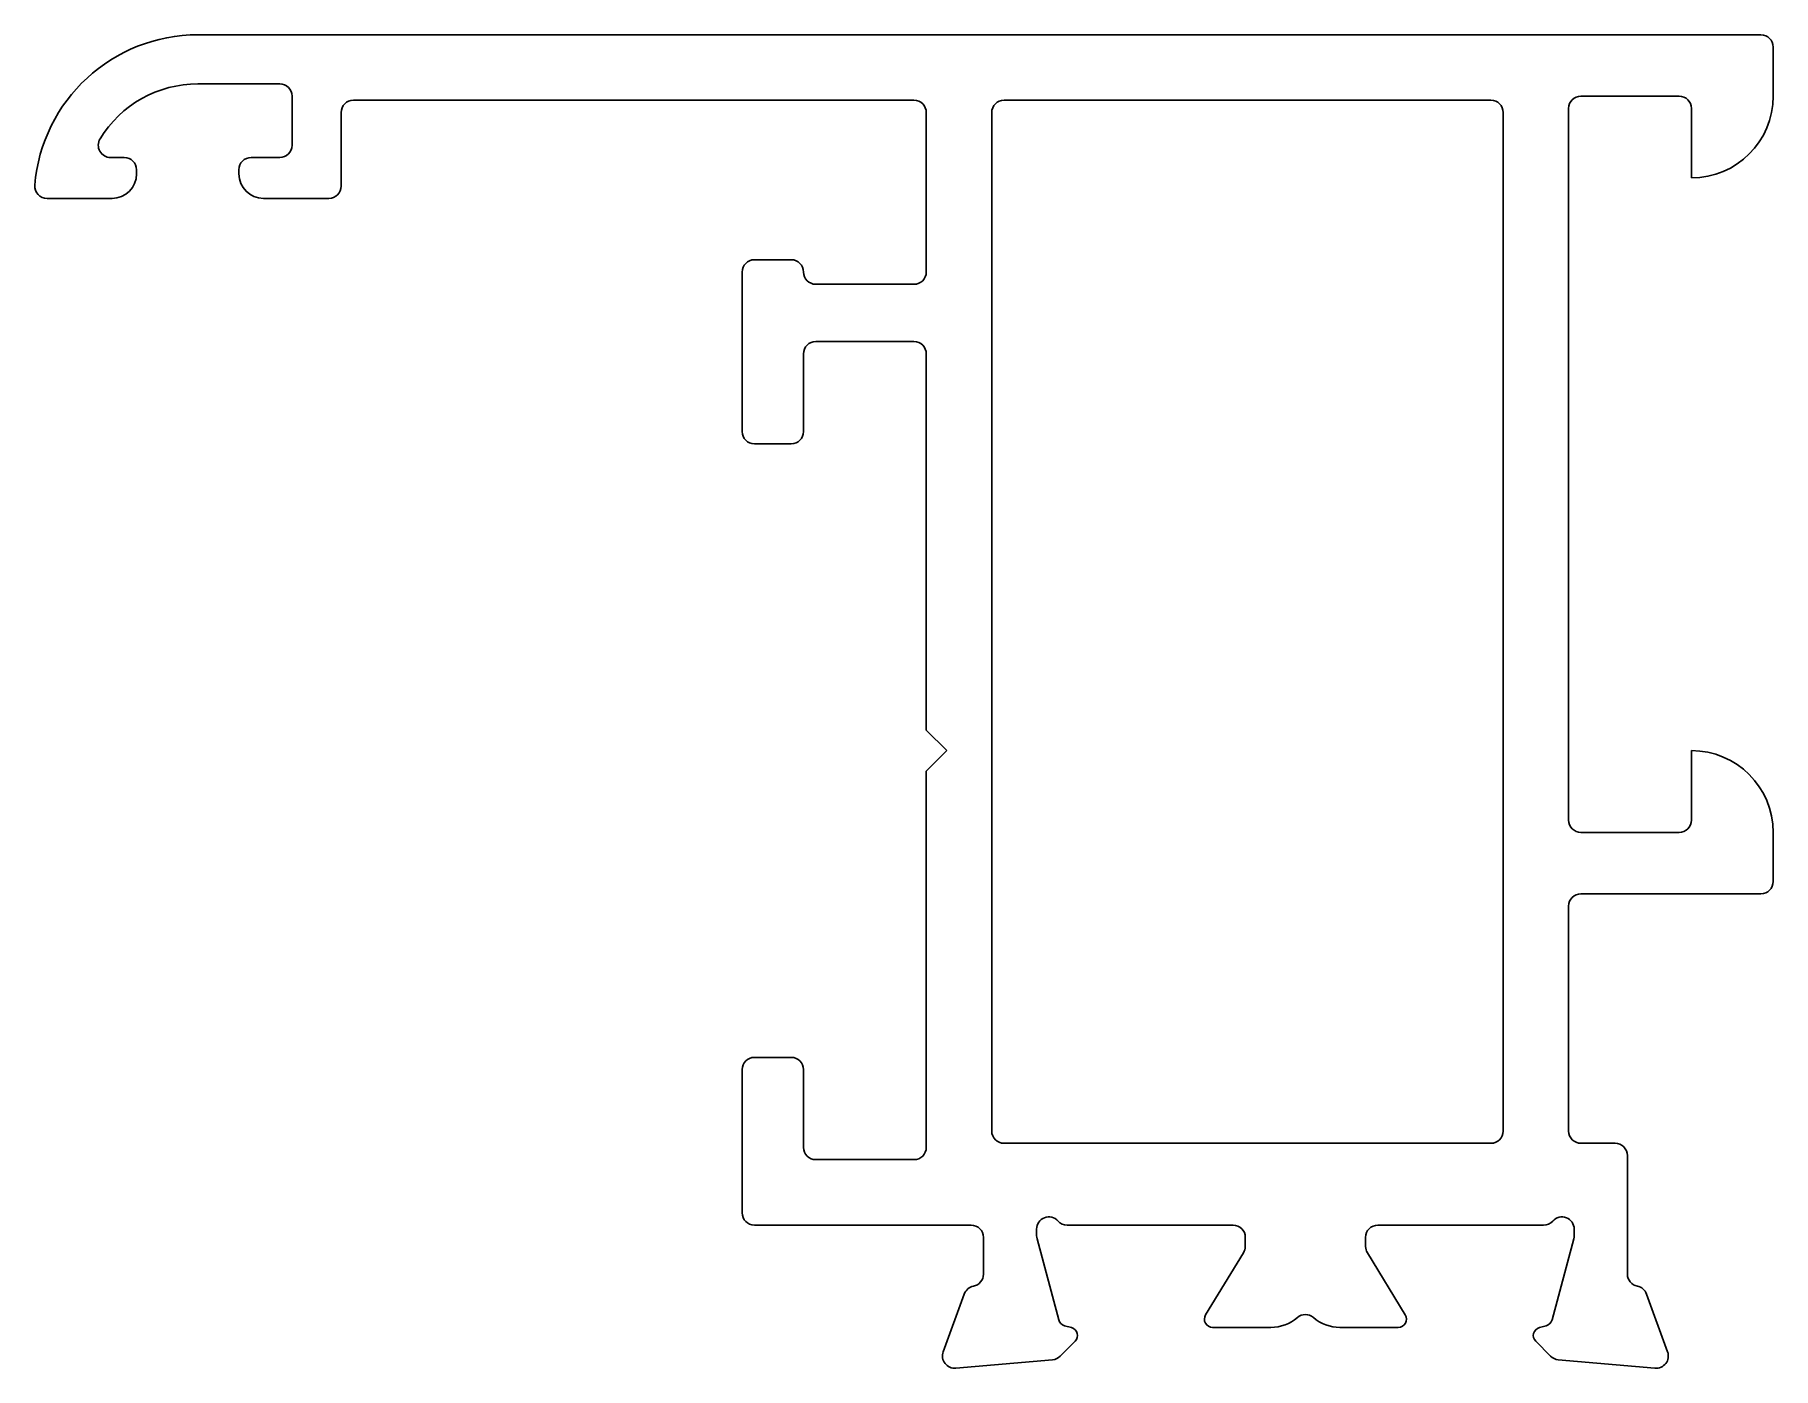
# Model space of a CAD drawing. Extents: x 1526.1 to 1568.6, y 126.3 to 158.9.
import ezdxf

# ---------------------------------------------------------------- set-up
doc = ezdxf.new("R2010")
doc.units = 0
doc.layers.get('0').update_dxf_attribs({"linetype": 'CONTINUOUS'})

msp = doc.modelspace()

# ---------------------------------------------------------------- linework, layer by layer
for p, q in [((1530.101, 158.882), (1568.301, 158.882)), ((1568.601, 158.582), (1568.601, 157.382)), ((1532.101, 157.682), (1530.101, 157.682)), ((1532.401, 156.182), (1532.401, 157.382)), ((1547.601, 157.282), (1533.901, 157.282)), ((1549.801, 157.282), (1561.701, 157.282)), ((1566.301, 157.382), (1563.901, 157.382)), ((1533.601, 156.982), (1533.601, 155.182)), ((1547.901, 153.082), (1547.901, 156.982)), ((1549.501, 132.082), (1549.501, 156.982)), ((1562.001, 156.982), (1562.001, 132.082)), ((1563.601, 157.082), (1563.601, 139.682)), ((1566.601, 155.382), (1566.601, 157.082)), ((1527.965, 155.882), (1528.301, 155.882)), ((1528.601, 155.582), (1528.601, 155.482)), ((1531.101, 155.482), (1531.101, 155.582)), ((1531.401, 155.882), (1532.101, 155.882)), ((1528.001, 154.882), (1526.413, 154.882)), ((1533.301, 154.882), (1531.701, 154.882)), ((1543.701, 153.382), (1544.601, 153.382)), ((1543.401, 149.182), (1543.401, 153.082)), ((1545.201, 152.782), (1547.601, 152.782)), ((1547.601, 151.382), (1545.201, 151.382)), ((1544.901, 151.082), (1544.901, 149.182)), ((1547.901, 141.882), (1547.901, 151.082)), ((1544.601, 148.882), (1543.701, 148.882)), ((1548.401, 141.382), (1547.901, 141.882)), ((1547.901, 140.882), (1548.401, 141.382)), ((1566.601, 139.682), (1566.601, 141.382)), ((1547.901, 131.682), (1547.901, 140.882)), ((1563.901, 139.382), (1566.301, 139.382)), ((1568.601, 139.382), (1568.601, 138.182)), ((1568.301, 137.882), (1563.901, 137.882)), ((1563.601, 137.582), (1563.601, 132.082)), ((1543.701, 133.882), (1544.601, 133.882)), ((1543.401, 130.082), (1543.401, 133.582)), ((1544.901, 133.582), (1544.901, 131.682)), ((1561.701, 131.782), (1549.801, 131.782)), ((1563.901, 131.782), (1564.737, 131.782)), ((1545.201, 131.382), (1547.601, 131.382)), ((1565.037, 131.482), (1565.037, 128.582)), ((1548.998, 129.782), (1543.701, 129.782)), ((1550.598, 129.682), (1550.598, 129.522)), ((1555.398, 129.782), (1551.345, 129.782)), ((1562.989, 129.782), (1558.937, 129.782)), ((1563.737, 129.522), (1563.737, 129.682)), ((1549.298, 128.582), (1549.298, 129.482)), ((1550.608, 129.444), (1551.139, 127.462)), ((1555.698, 129.261), (1555.698, 129.482)), ((1558.637, 129.482), (1558.637, 129.261)), ((1563.195, 127.462), (1563.726, 129.444)), ((1554.727, 127.587), (1555.654, 129.105)), ((1558.681, 129.105), (1559.607, 127.587)), ((1548.316, 126.685), (1548.829, 128.096)), ((1565.505, 128.096), (1566.019, 126.685)), ((1551.28, 127.321), (1551.449, 127.276)), ((1556.323, 127.282), (1554.898, 127.282)), ((1559.437, 127.282), (1558.011, 127.282)), ((1562.885, 127.276), (1563.054, 127.321)), ((1551.539, 126.941), (1551.175, 126.577)), ((1563.159, 126.577), (1562.795, 126.941)), ((1550.989, 126.491), (1548.624, 126.284)), ((1565.711, 126.284), (1563.345, 126.491))]:
    msp.add_line(p, q)
for centre, radius, start, end in [((1530.101, 154.882), 4, 90, 175.3493), ((1568.301, 158.582), 0.3, 0, 90), ((1530.101, 154.882), 2.8, 90, 148.6677), ((1532.101, 157.382), 0.3, 0, 90), ((1533.901, 156.982), 0.3, 90, 180), ((1547.601, 156.982), 0.3, 360, 90), ((1549.801, 156.982), 0.3, 90, 180), ((1561.701, 156.982), 0.3, 0, 90), ((1563.901, 157.082), 0.3, 90, 180), ((1566.301, 157.082), 0.3, 0, 90), ((1566.601, 157.382), 2, 270, 0), ((1527.965, 156.182), 0.3, 148.6677, 270), ((1532.101, 156.182), 0.3, 270, 0), ((1528.301, 155.582), 0.3, 0, 90), ((1531.401, 155.582), 0.3, 90, 180), ((1526.413, 155.182), 0.3, 175.3493, 270), ((1528.001, 155.482), 0.6, 270, 0), ((1531.701, 155.482), 0.6, 180, 270), ((1533.301, 155.182), 0.3, 270, 0), ((1543.701, 153.082), 0.3, 90, 180), ((1544.601, 153.082), 0.3, 0, 90), ((1545.201, 153.082), 0.3, 180, 270), ((1547.601, 153.082), 0.3, 270, 360), ((1545.201, 151.082), 0.3, 90, 180), ((1547.601, 151.082), 0.3, 360, 90), ((1543.701, 149.182), 0.3, 180, 270), ((1544.601, 149.182), 0.3, 270, 0), ((1566.601, 139.382), 2, 0, 90), ((1563.901, 139.682), 0.3, 180, 270), ((1566.301, 139.682), 0.3, 270, 0), ((1568.301, 138.182), 0.3, 270, 0), ((1563.901, 137.582), 0.3, 90, 180), ((1543.701, 133.582), 0.3, 90, 180), ((1544.601, 133.582), 0.3, 360, 90), ((1549.801, 132.082), 0.3, 180, 270), ((1561.701, 132.082), 0.3, 270, 0), ((1563.901, 132.082), 0.3, 180, 270), ((1564.737, 131.482), 0.3, 0, 90), ((1545.201, 131.682), 0.3, 180, 270), ((1547.601, 131.682), 0.3, 270, 360), ((1543.701, 130.082), 0.3, 180, 270), ((1548.998, 129.482), 0.3, 0, 90), ((1550.898, 129.682), 0.3, 41.8103, 180), ((1551.345, 130.082), 0.3, 221.8103, 270), ((1555.398, 129.482), 0.3, 360, 90), ((1558.937, 129.482), 0.3, 90, 180), ((1562.989, 130.082), 0.3, 270, 318.1897), ((1563.437, 129.682), 0.3, 360, 138.1897), ((1550.898, 129.522), 0.3, 180, 195), ((1555.398, 129.261), 0.3, 328.6045, 0), ((1558.937, 129.261), 0.3, 180, 211.3955), ((1563.437, 129.522), 0.3, 345, 0), ((1548.998, 128.582), 0.3, 280.9043, 0), ((1565.337, 128.582), 0.3, 180, 259.0957), ((1549.111, 127.993), 0.3, 100.9043, 160), ((1565.223, 127.993), 0.3, 20, 79.0957), ((1554.898, 127.482), 0.2, 148.6045, 270), ((1556.323, 128.282), 1, 270, 310.4894), ((1557.167, 127.294), 0.3, 49.5106, 130.4894), ((1558.011, 128.282), 1, 229.5106, 270), ((1559.437, 127.482), 0.2, 270, 31.3955), ((1551.332, 127.514), 0.2, 195, 255), ((1551.398, 127.082), 0.2, 315, 75), ((1562.937, 127.082), 0.2, 105, 225), ((1563.002, 127.514), 0.2, 285, 345), ((1548.598, 126.582), 0.3, 160, 275), ((1565.737, 126.582), 0.3, 265, 20), ((1550.963, 126.789), 0.3, 275, 315), ((1563.371, 126.789), 0.3, 225, 265)]:
    msp.add_arc(centre, radius, start, end)

doc.saveas('drawing.dxf')
